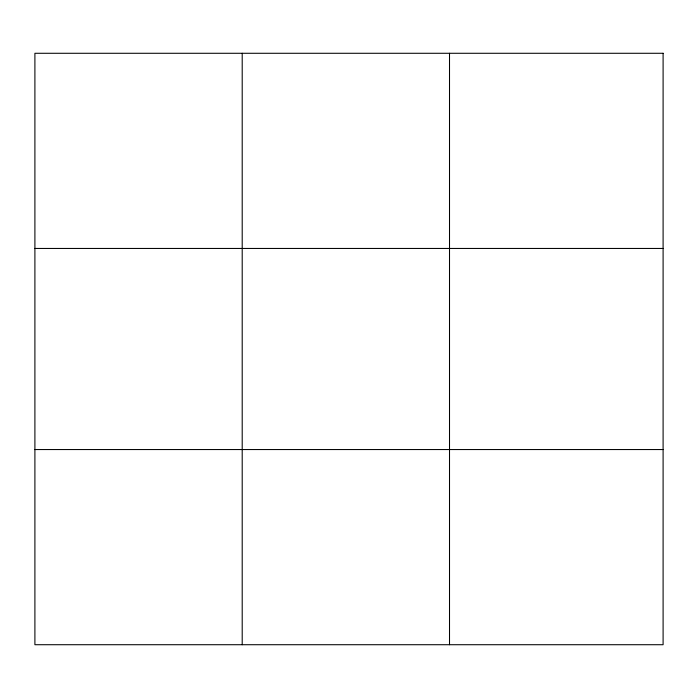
<?xml version="1.0" encoding="UTF-8"?>
<svg xmlns="http://www.w3.org/2000/svg" width="698" height="698" viewBox="0 0 698 698"><rect width="100%" height="100%" fill="white"/><g stroke="black" fill="none" stroke-linecap="round" stroke-linejoin="round"><path stroke-width="1.05" d="M242.206 644.716L242.206 53.284M449.512 644.716L449.512 53.284M34.9 248.453L663.1 248.453M34.9 449.547L663.1 449.547M663.1 53.284L663.1 644.716L34.9 644.716L34.9 53.284L663.1 53.284"/></g></svg>
